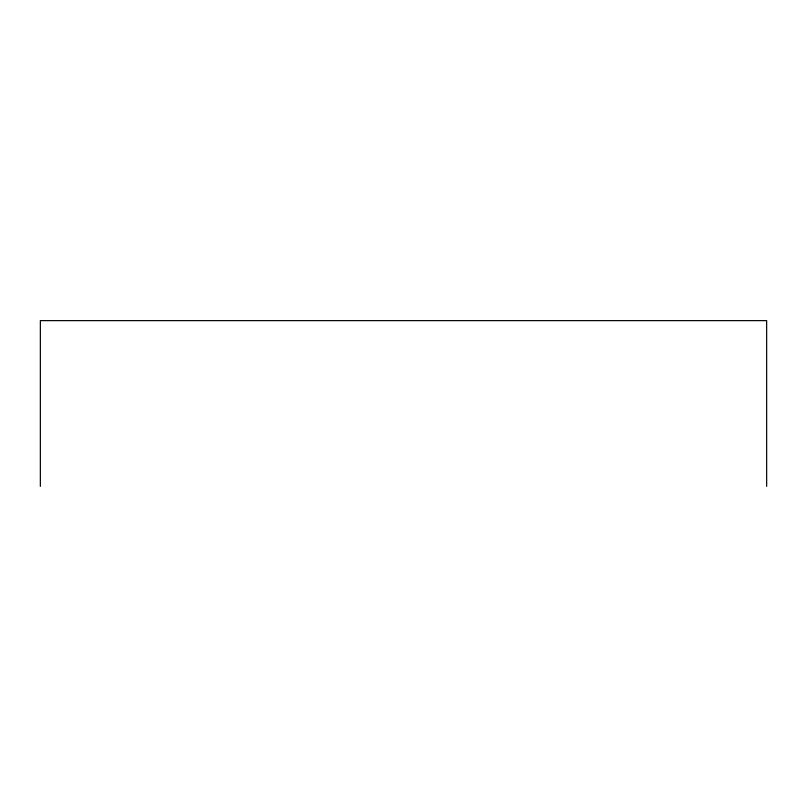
<?xml version="1.0" encoding="UTF-8"?>
<svg xmlns="http://www.w3.org/2000/svg" width="807" height="807" viewBox="0 0 807 807"><rect width="100%" height="100%" fill="white"/><g stroke="black" fill="none" stroke-linecap="round" stroke-linejoin="round"><path stroke-width="1.21" d="M766.65 486.369L766.65 320.631L40.35 320.631L40.35 486.369"/></g></svg>
